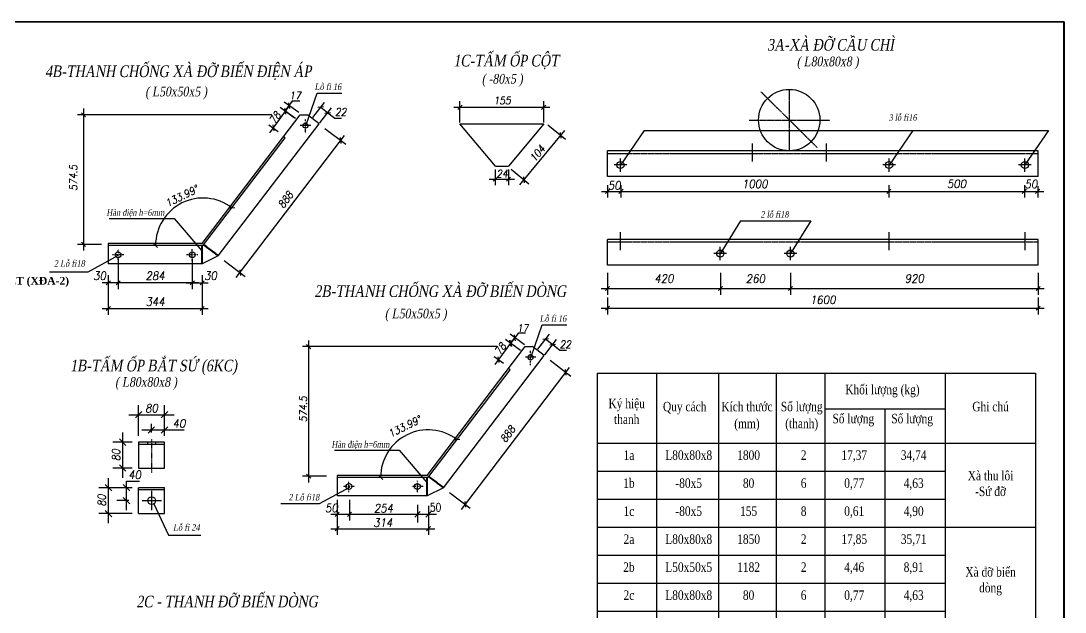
# Model space of a CAD drawing. Header units: inches. Extents: x -246336 to 136055, y -106871 to 69513.
# Drawn here: x 17841 to 28734, y 60060 to 66224 of the extents above; entities that cross this region are included whole.
import ezdxf
from ezdxf.enums import TextEntityAlignment as Align

# ---------------------------------------------------------------- set-up
doc = ezdxf.new("R2010")
doc.units = ezdxf.units.IN
doc.header["$MEASUREMENT"] = 0
doc.linetypes.add('DASHDOTX2', pattern=[2, 1, -0.5, 0, -0.5])
doc.linetypes.add('DASHEDX2', pattern=[1.5, 1, -0.5])
for name, color, linetype in [('COTSAT', 3, 'Continuous'), ('D-XA', 7, 'Continuous'), ('KHUNG', 7, 'Continuous'), ('XA-TT1', 7, 'Continuous'), ('XA-TT2', 7, 'Continuous')]:
    doc.layers.add(name, color=color, linetype=linetype)
doc.styles.add('COM2', font='complex.shx', dxfattribs={"width": 0.9, "oblique": 10, "height": 2})
doc.styles.add('COM25', font='VNTIME_0.TTF', dxfattribs={"width": 0.8, "height": 2.5})
doc.styles.add('COM3', font='Vhtime.ttf', dxfattribs={"height": 3})
doc.styles.add('ROM2', font='VNTIME_0.TTF', dxfattribs={"width": 0.8, "height": 2})
doc.styles.add('VN3DH', font='Vn3d.ttf', dxfattribs={"height": 5})
doc.dimstyles.new('PKT2', dxfattribs={"dimtxt": 2, "dimasz": 1.5, "dimexe": 3, "dimexo": 2, "dimgap": 1, "dimtad": 0, "dimtoh": 1, "dimdec": 1, "dimdsep": 46, "dimtxsty": 'COM2', "dimcen": -4, "dimdle": 3, "dimclrd": 4, "dimclre": 4, "dimadec": 0, "dimazin": 0, "dimtfac": 1, "dimtdec": 1, "dimtmove": 0, "dimatfit": 3, "dimfxl": 1, "dimtvp": 1, "dimtolj": 1, "dimtzin": 0, "dimarcsym": 0})

# ---------------------------------------------------------------- blocks, each defined once
blk = doc.blocks.new('_OBLIQUE')
at = {"color": 0, "linetype": 'ByBlock'}
blk.add_line((-0.5, -0.5), (0.5, 0.5), dxfattribs=at)
blk = doc.blocks.new('HAN')
at = {"layer": 'XA-TT2'}
for p, q in [((0, 0), (0, 0.4)), ((0.15, 0), (0.15, 0.4)), ((0.3, 0), (0.3, 0.4)), ((0.45, 0), (0.45, 0.4)), ((0.6, 0), (0.6, 0.4)), ((0.75, 0), (0.75, 0.4)), ((0.9, 0), (0.9, 0.4)), ((1.05, 0), (1.05, 0.4)), ((1.2, 0), (1.2, 0.4)), ((1.35, 0), (1.35, 0.4)), ((1.5, 0), (1.5, 0.4)), ((1.65, 0), (1.65, 0.4)), ((1.8, 0), (1.8, 0.4)), ((1.95, 0), (1.95, 0.4)), ((2.1, 0), (2.1, 0.4)), ((2.25, 0), (2.25, 0.4)), ((2.4, 0), (2.4, 0.4)), ((2.55, 0), (2.55, 0.4)), ((2.7, 0), (2.7, 0.4)), ((2.85, 0), (2.85, 0.4)), ((3, 0), (3, 0.4)), ((3.15, 0), (3.15, 0.4)), ((3.3, 0), (3.3, 0.4)), ((3.45, 0), (3.45, 0.4)), ((3.6, 0), (3.6, 0.4)), ((3.75, 0), (3.75, 0.4)), ((3.9, 0), (3.9, 0.4)), ((4.05, 0), (4.05, 0.4)), ((4.2, 0), (4.2, 0.4)), ((4.35, 0), (4.35, 0.4))]:
    blk.add_line(p, q, dxfattribs=at)

msp = doc.modelspace()

# ---------------------------------------------------------------- linework, layer by layer
for p, q in [((11875.012, 66213.492), (28723.012, 66213.492)), ((28723.012, 66213.492), (28723.012, 53889.047))]:
    msp.add_line(p, q)
at = {"linetype": 'Continuous'}
for p, q in [((25474.063, 64757.931), (25474.063, 64945.494)), ((26246.3, 64757.931), (26246.3, 64945.494)), ((24161.621, 64721.989), (24028.511, 64721.989)), ((24095.575, 64651.966), (24095.575, 64790.708)), ((26964.077, 64721.989), (26830.966, 64721.989)), ((26898.03, 64651.966), (26898.03, 64790.708)), ((28379.952, 64721.989), (28246.841, 64721.989)), ((28313.905, 64651.966), (28313.905, 64790.708)), ((24097.247, 63834.051), (24097.247, 64021.614)), ((26899.702, 63834.051), (26899.702, 64021.614)), ((28315.577, 63834.051), (28315.577, 64021.614)), ((25136.576, 63728.113), (25136.576, 63866.855)), ((25868.925, 63728.113), (25868.925, 63866.855)), ((25202.622, 63798.135), (25069.511, 63798.135)), ((25934.971, 63798.135), (25801.86, 63798.135))]:
    msp.add_line(p, q, dxfattribs=at)
at = {"linetype": 'DASHDOTX2'}
msp.add_line((19202.477, 61865.893), (19202.477, 61510.592), dxfattribs=at)
at = {"color": 0, "linetype": 'ByBlock'}
msp.add_line((22065.89, 61051.016), (22122.05, 61107.176), dxfattribs=at)
for centre, radius in [((20809.82, 65133.387), 26.957), ((23157.474, 62716.447), 26.957), ((19205.846, 61221.952), 40.435)]:
    msp.add_circle(centre, radius)
at = {"layer": 'COTSAT', "linetype": 'Continuous'}
for p, q in [((20866.72, 65133.387), (20755.667, 65133.387)), ((24152.055, 64721.989), (24041.002, 64721.989)), ((26954.51, 64721.989), (26843.458, 64721.989)), ((28370.385, 64721.989), (28259.333, 64721.989)), ((25193.055, 63798.135), (25082.003, 63798.135)), ((25925.404, 63798.135), (25814.352, 63798.135)), ((23214.374, 62716.447), (23103.322, 62716.447))]:
    msp.add_line(p, q, dxfattribs=at)
at = {"layer": 'D-XA'}
for p, q in [((19069.235, 61087.022), (19069.235, 61356.59)), ((19338.803, 61087.022), (19338.803, 61356.59))]:
    msp.add_line(p, q, dxfattribs=at)
at = {"layer": 'D-XA', "linetype": 'Continuous'}
for p, q in [((19104.758, 61221.952), (19306.934, 61221.952)), ((19205.846, 61120.864), (19205.846, 61323.04))]:
    msp.add_line(p, q, dxfattribs=at)
at = {"layer": 'D-XA'}
for centre in [(24095.575, 64721.989), (26898.03, 64721.989), (28313.905, 64721.989), (25136.576, 63798.135), (25868.925, 63798.135)]:
    msp.add_circle(centre, 37.066, dxfattribs=at)
at = {"layer": 'Defpoints', "linetype": 'ByBlock'}
for p in [(20809.82, 65133.387), (23157.474, 62716.447)]:
    msp.add_point(p, dxfattribs=at)
at = {"layer": 'XA-TT1'}
for p, q in [((20754.554, 65244.32), (20831.031, 65244.32)), ((24398.839, 64870.251), (23960.791, 64870.251)), ((28453.591, 64870.251), (24398.839, 64870.251)), ((28453.591, 64600.683), (23960.791, 64600.683)), ((24398.839, 63946.397), (23960.791, 63946.397)), ((28453.591, 63946.397), (24398.839, 63946.397)), ((19731.188, 63881.579), (19731.188, 63689.512)), ((28453.591, 63676.829), (23960.791, 63676.829)), ((23102.208, 62827.38), (23178.686, 62827.38)), ((19069.235, 61830.889), (19069.235, 61561.321)), ((19338.803, 61807.302), (19069.235, 61807.302)), ((19338.803, 61807.302), (19069.235, 61807.302)), ((19163.557, 61830.889), (19163.557, 61807.302)), ((19163.557, 61830.889), (19163.557, 61807.302)), ((19244.48, 61830.889), (19244.48, 61807.302)), ((19244.48, 61830.889), (19244.48, 61807.302)), ((19338.803, 61561.321), (19338.803, 61830.889)), ((19069.235, 61561.321), (19338.803, 61561.321)), ((19069.235, 61561.321), (19338.803, 61561.321)), ((22078.842, 61464.639), (22078.842, 61272.572)), ((19069.235, 61087.022), (19338.803, 61087.022)), ((19069.235, 61087.022), (19338.803, 61087.022))]:
    msp.add_line(p, q, dxfattribs=at)
at = {"layer": 'XA-TT1', "linetype": 'DASHDOTX2', "ltscale": 0.2}
for p, q in [((20809.82, 65052.545), (20809.82, 65201.292)), ((18855.177, 63726.337), (18855.177, 63844.758)), ((19629.05, 63726.712), (19629.05, 63845.132)), ((18914.387, 63785.547), (18795.966, 63785.547)), ((19688.26, 63785.922), (19569.84, 63785.922)), ((23157.474, 62635.605), (23157.474, 62784.352)), ((21322.15, 61368.607), (21203.729, 61368.607)), ((21262.94, 61309.397), (21262.94, 61427.818)), ((22035.915, 61368.982), (21917.494, 61368.982)), ((21976.705, 61309.772), (21976.705, 61428.192))]:
    msp.add_line(p, q, dxfattribs=at)
at = {"layer": 'XA-TT1', "linetype": 'DASHEDX2'}
for p, q in [((23960.791, 64843.294), (28453.591, 64843.294)), ((23960.791, 63919.441), (28453.591, 63919.441))]:
    msp.add_line(p, q, dxfattribs=at)
at = {"layer": 'XA-TT1', "linetype": 'DASHEDX2', "ltscale": 0.5}
msp.add_line((19338.803, 61333.003), (19069.235, 61333.003), dxfattribs=at)
at = {"layer": 'XA-TT1'}
for points in [[(23960.791, 64600.683), (23960.791, 64870.251)], [(28453.591, 64600.683), (28453.591, 64870.251)], [(23960.791, 63676.829), (23960.791, 63946.397)], [(28453.591, 63676.829), (28453.591, 63946.397)], [(18752.733, 63901.799), (18752.733, 63689.514)], [(19731.418, 63901.796), (18752.733, 63901.799)], [(19731.188, 63881.579), (18752.733, 63881.581)], [(19731.188, 63689.512), (18752.733, 63689.514)], [(21139.028, 61484.859), (21139.028, 61272.574)], [(22079.073, 61484.856), (21139.028, 61484.858)], [(22078.842, 61464.639), (21139.028, 61464.641)], [(22078.842, 61272.572), (21139.028, 61272.574)]]:
    msp.add_lwpolyline(points, dxfattribs=at)
at = {"layer": 'XA-TT1', "linetype": 'Continuous'}
for points in [[(19338.803, 61830.889), (19069.235, 61830.889)], [(19338.803, 61356.59), (19069.235, 61356.59)]]:
    msp.add_lwpolyline(points, dxfattribs=at)
at = {"layer": 'XA-TT2'}
for p, q in [((28723.012, 66213.492), (11875.012, 66213.492)), ((19731.418, 63901.796), (20754.554, 65244.32)), ((19900.261, 63773.122), (20951.494, 65152.515)), ((20951.494, 65152.515), (20831.031, 65244.32)), ((22420.745, 65151.523), (23296.841, 65151.523)), ((22791.401, 64708.353), (22420.745, 65151.523)), ((23296.841, 65151.523), (22926.185, 64708.353)), ((19747.499, 63889.542), (20596.272, 65003.273)), ((20596.272, 65003.273), (20580.192, 65015.528)), ((22791.401, 64708.353), (22926.185, 64708.353)), ((19737.388, 63883.237), (19731.188, 63881.579)), ((19742.818, 63885.964), (19737.388, 63883.237)), ((19747.499, 63889.542), (19742.818, 63885.964)), ((19747.499, 63889.542), (19900.261, 63773.122)), ((19900.261, 63773.122), (19731.188, 63689.512)), ((22079.073, 61484.856), (23102.208, 62827.38)), ((23299.149, 62735.575), (23178.686, 62827.38)), ((22247.915, 61356.182), (23299.149, 62735.575)), ((22095.153, 61472.602), (22943.927, 62586.333)), ((22943.927, 62586.333), (22927.846, 62598.588)), ((23853.645, 62551.814), (28424.313, 62551.814)), ((23853.645, 62551.814), (23853.645, 56565.158)), ((24472.172, 62551.814), (24472.172, 56857.19)), ((25119.099, 62551.814), (25119.099, 56857.19)), ((25719.448, 62551.814), (25719.448, 56857.19)), ((26227.434, 62551.814), (26227.434, 56857.19)), ((27480.908, 62551.814), (27480.908, 56565.158)), ((28424.313, 62551.814), (28424.313, 56565.158)), ((26227.434, 62178.44), (27480.908, 62178.44)), ((26854.171, 62178.44), (26854.171, 56565.158)), ((23853.645, 61821.734), (28424.313, 61821.734)), ((22085.043, 61466.297), (22078.842, 61464.639)), ((22090.473, 61469.024), (22085.043, 61466.297)), ((22095.153, 61472.602), (22090.473, 61469.024)), ((22095.153, 61472.602), (22247.915, 61356.182)), ((23853.645, 61529.702), (27480.908, 61529.702)), ((22247.915, 61356.182), (22078.842, 61272.572)), ((23853.645, 61237.67), (27480.908, 61237.67)), ((23853.645, 60945.638), (28424.313, 60945.638)), ((23853.645, 60653.606), (27480.908, 60653.606)), ((23853.645, 60361.574), (27480.908, 60361.574)), ((23853.645, 60069.542), (27480.908, 60069.542))]:
    msp.add_line(p, q, dxfattribs=at)
at = {"layer": 'XA-TT2', "color": 8}
for p, q in [((20815.845, 65139.811), (20930.549, 65471.105)), ((20930.549, 65471.105), (21187.858, 65471.105)), ((20739.595, 65268.643), (20588.653, 65378.557)), ((20598.037, 65281.362), (20679.181, 65392.795)), ((20641.036, 65340.412), (20678.939, 65392.463)), ((20678.939, 65392.463), (20750.531, 65392.463)), ((20885.575, 65216.525), (21008.349, 65374.575)), ((22421.628, 65166.023), (22421.628, 65388.154)), ((23295.039, 65166.023), (23295.039, 65388.154)), ((18494.846, 65309.303), (18494.846, 63829.205)), ((20637.53, 65333.725), (20435.882, 65056.807)), ((20696.596, 65209.593), (20545.653, 65319.507)), ((20704.056, 65205.122), (20547.002, 65319.487)), ((20958.303, 65160.03), (21081.076, 65318.08)), ((20968.597, 65323.401), (21092.499, 65227.154)), ((21041.324, 65266.906), (21116.334, 65208.638)), ((22356.828, 65323.354), (23359.839, 65323.354)), ((20458.066, 65244.503), (18430.046, 65244.503)), ((20428.786, 65142.134), (20526.41, 65071.045)), ((21116.334, 65208.638), (21186.278, 65208.638)), ((23339.247, 65141.834), (23522.899, 64989.7)), ((21012.925, 65102.679), (21229.094, 64937.937)), ((23046.822, 64516.573), (23514.335, 65080.94)), ((24342.195, 65081.237), (24095.575, 64721.337)), ((24343.7, 65081.305), (28561.479, 65081.888)), ((27143.697, 65080.585), (26897.077, 64720.686)), ((28561.479, 65081.888), (28314.859, 64721.989)), ((20088.159, 63547.747), (21216.833, 65028.754)), ((22789.732, 64675.219), (22789.732, 64509.905)), ((22926.935, 64675.219), (22926.935, 64509.905)), ((22954.411, 64677.27), (23138.062, 64525.137)), ((22724.932, 64574.705), (22991.735, 64574.705)), ((23961.83, 64512.711), (23961.83, 64381.654)), ((24100.931, 64512.711), (24100.931, 64381.654)), ((24100.931, 64512.711), (24100.931, 64381.654)), ((26894.106, 64510.726), (26894.106, 64381.654)), ((26894.106, 64510.726), (26894.106, 64381.654)), ((28308.996, 64510.726), (28308.996, 64381.654)), ((28308.996, 64510.726), (28308.996, 64381.654)), ((28447.516, 64500.844), (28447.516, 64381.654)), ((23897.03, 64446.454), (24165.731, 64446.454)), ((24036.131, 64446.454), (26958.906, 64446.454)), ((26829.306, 64446.454), (28373.796, 64446.454)), ((28244.196, 64446.454), (28512.316, 64446.454)), ((18763.535, 64164.971), (19440.49, 64164.971)), ((19440.49, 64164.971), (19728.556, 63826.92)), ((25348.232, 64139.302), (25136.576, 63796.832)), ((25348.232, 64139.302), (26080.241, 64139.404)), ((26080.241, 64139.404), (25868.925, 63797.484)), ((18680.692, 63894.005), (18430.046, 63894.005)), ((18857.018, 63777.226), (18538.864, 63603.906)), ((18855.177, 63742.347), (18855.177, 63428.453)), ((19629.05, 63742.347), (19629.05, 63428.453)), ((19962.807, 63724.751), (20178.976, 63560.008)), ((18538.864, 63603.906), (18139.726, 63603.906)), ((18752.733, 63573.644), (18752.733, 63428.453)), ((18752.733, 63573.644), (18752.733, 63160.172)), ((18855.177, 63566.531), (18855.177, 63428.453)), ((19629.05, 63566.531), (19629.05, 63428.453)), ((19731.188, 63573.642), (19731.188, 63160.172)), ((19731.188, 63544.598), (19731.188, 63428.453)), ((23960.59, 63597.164), (23960.59, 63368.586)), ((25138.585, 63597.164), (25138.585, 63368.586)), ((25138.585, 63597.164), (25138.585, 63368.586)), ((25868.558, 63597.337), (25868.558, 63368.586)), ((25868.558, 63597.337), (25868.558, 63368.586)), ((28452.183, 63597.851), (28452.183, 63368.586)), ((18919.977, 63493.253), (18687.933, 63493.253)), ((19693.85, 63493.253), (18790.377, 63493.253)), ((19564.25, 63493.253), (19795.988, 63493.253)), ((23895.79, 63433.386), (25203.385, 63433.386)), ((25073.785, 63433.386), (25933.358, 63433.386)), ((25803.758, 63433.386), (28516.983, 63433.386)), ((23960.59, 63338.822), (23960.59, 63163.835)), ((28452.183, 63338.822), (28452.183, 63163.835)), ((18687.933, 63224.972), (19795.988, 63224.972)), ((23895.79, 63228.635), (28516.983, 63228.635)), ((22953.152, 62859.951), (23034.296, 62971.384)), ((22996.151, 62919.001), (23034.054, 62971.052)), ((23034.054, 62971.052), (23105.646, 62971.052)), ((23163.499, 62722.871), (23278.203, 63054.165)), ((23278.203, 63054.165), (23535.513, 63054.165)), ((20842.501, 62892.363), (20842.501, 61412.265)), ((22985.185, 62916.785), (22783.536, 62639.867)), ((23051.711, 62788.182), (22894.656, 62902.547)), ((23051.711, 62788.182), (22900.768, 62898.096)), ((23094.71, 62847.232), (22943.768, 62957.146)), ((23233.23, 62799.585), (23356.003, 62957.635)), ((23305.957, 62743.09), (23428.731, 62901.141)), ((23316.251, 62906.461), (23440.153, 62810.214)), ((22805.72, 62827.563), (20777.701, 62827.563)), ((23388.979, 62849.966), (23463.989, 62791.699)), ((23463.989, 62791.699), (23533.933, 62791.699)), ((22776.441, 62725.194), (22874.064, 62654.105)), ((23360.58, 62685.739), (23576.749, 62520.997)), ((22435.814, 61130.807), (23564.488, 62611.814)), ((19069.235, 61898.281), (19069.235, 62218.919)), ((19338.803, 61898.281), (19338.803, 62218.919)), ((18968.147, 62117.831), (19439.891, 62117.831)), ((19202.477, 61933.285), (19202.477, 62024.447)), ((19338.803, 61898.281), (19338.803, 62024.447)), ((18902.1, 61931.977), (18902.1, 61460.233)), ((19101.389, 61958.659), (19338.803, 61958.659)), ((19338.803, 61958.659), (19542.676, 61958.659)), ((19001.843, 61830.889), (18801.012, 61830.889)), ((21111.189, 61748.031), (21788.144, 61748.031)), ((21788.144, 61748.031), (22076.21, 61409.98)), ((19001.843, 61561.321), (18801.012, 61561.321)), ((18755.057, 60985.934), (18755.057, 61457.678)), ((21028.346, 61477.065), (20777.701, 61477.065)), ((19001.843, 61356.59), (18653.969, 61356.59)), ((19001.843, 61356.59), (18841.395, 61356.59)), ((18942.483, 61356.59), (18942.483, 61423.982)), ((18942.483, 61423.982), (19078.965, 61423.982)), ((18942.483, 61120.864), (18942.483, 61356.59)), ((21269.074, 61360.286), (20950.921, 61186.967)), ((18965.655, 61221.952), (18841.395, 61221.952)), ((21140.824, 61228.858), (21140.824, 61014.296)), ((21269.627, 61228.858), (21269.627, 61014.296)), ((21269.627, 61228.858), (21269.627, 61014.296)), ((22310.462, 61307.811), (22526.631, 61143.068)), ((20950.921, 61186.967), (20551.782, 61186.967)), ((21978.047, 61177.401), (21978.047, 61014.296)), ((21978.047, 61164.441), (21978.047, 60994.856)), ((22093.97, 61168.729), (22093.97, 60994.856)), ((19001.843, 61087.022), (18653.969, 61087.022)), ((21076.024, 61079.096), (21334.427, 61079.096)), ((21140.824, 61011.689), (21140.824, 60864.215)), ((21204.827, 61079.096), (22042.847, 61079.096)), ((21893.807, 61079.096), (22178.21, 61079.096)), ((22006.127, 61107.176), (21949.967, 61051.016)), ((22093.97, 61011.689), (22093.97, 60864.215)), ((21076.024, 60929.015), (22158.77, 60929.015))]:
    msp.add_line(p, q, dxfattribs=at)
at = {"layer": 'XA-TT2', "linetype": 'DASHEDX2'}
for p, q in [((25559.948, 65485.763), (26151.046, 64900.543)), ((25856.248, 65510.475), (25856.248, 64870.251)), ((25436.588, 65190.363), (26279.546, 65190.363))]:
    msp.add_line(p, q, dxfattribs=at)
at = {"layer": 'XA-TT2', "const_width": 21.6}
msp.add_lwpolyline([(28723.012, 66213.492), (28723.012, 53889.047)], dxfattribs=at)
at = {"layer": 'XA-TT2'}
for points in [[(18855.177, 63815.874, -1), (18855.177, 63755.221, -1)], [(21262.94, 61398.934, -1), (21262.94, 61338.281, -1)]]:
    msp.add_lwpolyline(points, format="xyb", close=True, dxfattribs=at)
for centre, radius in [((25856.248, 65190.363), 320.112), ((19629.05, 63785.547), 30.326), ((21976.705, 61368.607), 30.326)]:
    msp.add_circle(centre, radius, dxfattribs=at)
at = {"layer": 'XA-TT2', "color": 8}
for centre in [(19741.43, 63881.579), (22089.085, 61464.639)]:
    msp.add_arc(centre, 495.632, 52.6890167, 179.9998718, dxfattribs=at)

# ---------------------------------------------------------------- block references
at = {"layer": 'XA-TT1', "zscale": 40.46149275337744}
for p, xscale, yscale, rotation in [((19739.922, 63874.003), 40.46149275335847, -46.9580540151328, 270), ((19758.927, 63891.656), 40.46149275337936, -43.04493418062702, 322.9951925177077), ((22087.577, 61457.063), 40.46149275335847, -46.9580540151328, 270), ((22106.581, 61474.716), 40.46149275337936, -43.04493418062702, 322.9951925177077)]:
    msp.add_blockref('HAN', p, dxfattribs=dict(at, xscale=xscale, yscale=yscale, rotation=rotation))
at = {"layer": 'XA-TT2', "color": 8}
for p, xscale, yscale, zscale, rotation in [((20641.036, 65340.412), 43.1999999999993, 43.20000000000073, 43.2, 53.93840201503177), ((18494.846, 65244.503), 43.20000000000073, 43.20000000000073, 43.2, 90), ((20598.037, 65281.362), 43.1999999999993, 43.20000000000073, 43.2, 233.9384020150318), ((20599.385, 65281.342), 43.1999999999993, 43.20000000000073, 43.2, 53.93840201503177), ((20968.597, 65323.401), 43.19999999999706, 43.20000000000073, 43.2, 142.1599094092799), ((21041.324, 65266.906), 43.19999999999706, 43.20000000000073, 43.2, 322.1599094092799), ((22421.628, 65323.354), 43.19999999999709, 43.20000000000073, 43.2, 180), ((20474.026, 65109.19), 43.1999999999993, 43.20000000000073, 43.2, 233.9384020150318), ((23472.997, 65031.038), 43.20000000000507, 43.20000000000073, 43.2, 50.36222619409753), ((21177.555, 64977.215), 43.19999999997886, 43.20000000000073, 43.2, 52.68901666401419), ((22789.732, 64574.705), 43.19999999999709, 43.20000000000073, 43.2, 180), ((23088.16, 64566.475), 43.20000000000507, 43.20000000000073, 43.2, 230.3622261940975), ((23961.83, 64446.454), 43.19999999999709, 43.20000000000073, 43.2, 180), ((24100.931, 64446.454), 43.19999999999709, 43.20000000000073, 43.2, 180), ((26894.106, 64446.454), 43.19999999999709, 43.20000000000073, 43.2, 180), ((28308.996, 64446.454), 43.19999999999709, 43.20000000000073, 43.2, 180), ((20041.853, 64275.783), 43.20000000002103, 43.20000000000073, 43.2, 322.6890166640204), ((18494.846, 63894.005), 43.20000000000073, 43.20000000000073, 43.2, 270), ((19245.798, 63881.58), 43.20000000002884, 43.20000000000073, 43.2, 269.9998717971734), ((20127.437, 63599.286), 43.19999999997005, 43.20000000000073, 43.2, 232.6890166640295), ((18752.733, 63493.253), 43.19999999999709, 43.20000000000073, 43.2, 180), ((18855.177, 63493.253), 43.19999999999709, 43.20000000000073, 43.2, 180), ((19629.05, 63493.253), 43.19999999999709, 43.20000000000073, 43.2, 180), ((23960.59, 63433.386), 43.19999999999709, 43.20000000000073, 43.2, 180), ((25138.585, 63433.386), 43.19999999999709, 43.20000000000073, 43.2, 180), ((25868.558, 63433.386), 43.19999999999709, 43.20000000000073, 43.2, 180), ((18752.733, 63224.972), 43.19999999999709, 43.20000000000073, 43.2, 180), ((23960.59, 63228.635), 43.19999999999709, 43.20000000000073, 43.2, 180), ((22947.04, 62864.402), 43.1999999999993, 43.20000000000073, 43.2, 53.93840201503177), ((22953.152, 62859.951), 43.1999999999993, 43.20000000000073, 43.2, 233.9384020150318), ((22996.151, 62919.001), 43.1999999999993, 43.20000000000073, 43.2, 53.93840201503177), ((23316.251, 62906.461), 43.19999999999706, 43.20000000000073, 43.2, 142.1599094092799), ((23388.979, 62849.966), 43.19999999999706, 43.20000000000073, 43.2, 322.1599094092799), ((20842.501, 62827.563), 43.20000000000073, 43.20000000000073, 43.2, 90), ((22821.681, 62692.25), 43.1999999999993, 43.20000000000073, 43.2, 233.9384020150318), ((23525.21, 62560.275), 43.19999999997886, 43.20000000000073, 43.2, 52.68901666401419), ((19069.235, 62117.831), 67.39199999999255, 67.391999999978, 67.392, 180), ((19202.477, 61958.659), 67.39199999999255, 67.391999999978, 67.392, 180), ((22389.507, 61858.843), 43.20000000002103, 43.20000000000073, 43.2, 322.6890166640204), ((18902.1, 61830.889), 67.391999999978, 67.391999999978, 67.392, 90), ((18902.1, 61561.321), 67.391999999978, 67.391999999978, 67.392, 270), ((20842.501, 61477.065), 43.20000000000073, 43.20000000000073, 43.2, 270), ((21593.453, 61464.64), 43.20000000002884, 43.20000000000073, 43.2, 269.9998717971734), ((18755.057, 61356.59), 67.391999999978, 67.391999999978, 67.392, 90), ((18942.483, 61356.59), 67.391999999978, 67.391999999978, 67.392, 90), ((18942.483, 61221.952), 67.391999999978, 67.391999999978, 67.392, 270), ((18755.057, 61087.022), 67.391999999978, 67.391999999978, 67.392, 270), ((22475.092, 61182.346), 43.19999999997005, 43.20000000000073, 43.2, 232.6890166640295), ((21140.824, 61079.096), 43.19999999999709, 43.20000000000073, 43.2, 180), ((21269.627, 61079.096), 43.19999999999709, 43.20000000000073, 43.2, 180), ((21140.824, 60929.015), 43.19999999999709, 43.20000000000073, 43.2, 180)]:
    msp.add_blockref('_OBLIQUE', p, dxfattribs=dict(at, xscale=xscale, yscale=yscale, zscale=zscale, rotation=rotation))
for p, xscale, yscale, zscale in [((23295.039, 65323.354), 43.19999999999709, 43.20000000000073, 43.2), ((22926.935, 64574.705), 43.19999999999709, 43.20000000000073, 43.2), ((24100.931, 64446.454), 43.19999999999709, 43.20000000000073, 43.2), ((26894.106, 64446.454), 43.19999999999709, 43.20000000000073, 43.2), ((28308.996, 64446.454), 43.19999999999709, 43.20000000000073, 43.2), ((28447.516, 64446.454), 43.19999999999709, 43.20000000000073, 43.2), ((18855.177, 63493.253), 43.19999999999709, 43.20000000000073, 43.2), ((19629.05, 63493.253), 43.19999999999709, 43.20000000000073, 43.2), ((19731.188, 63493.253), 43.19999999999709, 43.20000000000073, 43.2), ((25138.585, 63433.386), 43.19999999999709, 43.20000000000073, 43.2), ((25868.558, 63433.386), 43.19999999999709, 43.20000000000073, 43.2), ((28452.183, 63433.386), 43.19999999999709, 43.20000000000073, 43.2), ((19731.188, 63224.972), 43.19999999999709, 43.20000000000073, 43.2), ((28452.183, 63228.635), 43.19999999999709, 43.20000000000073, 43.2), ((19338.803, 62117.831), 67.39199999999255, 67.391999999978, 67.392), ((19338.803, 61958.659), 67.39199999999255, 67.391999999978, 67.392), ((21269.627, 61079.096), 43.19999999999709, 43.20000000000073, 43.2), ((21978.047, 61079.096), 43.19999999999709, 43.20000000000073, 43.2), ((22093.97, 60929.015), 43.19999999999709, 43.20000000000073, 43.2)]:
    msp.add_blockref('_OBLIQUE', p, dxfattribs=dict(at, xscale=xscale, yscale=yscale, zscale=zscale))

# ---------------------------------------------------------------- texts
at = {"style": 'COM3', "oblique": 10, "width": 0.8}
for s, p in [('3A-Xµ ®ì cÇu ch×', (25624.89, 65914.497)), ('1c-tÊm èp cét', (22352.461, 65749.769)), ('4b-thanh chèng xµ ®ì biÕn ®iÖn ¸p ', (18093.513, 65638.491)), ('2b-thanh chèng xµ ®ì biÕn dßng', (20903.234, 63345.447)), ('1b-tÊm èp b¾t sø (6kc)', (18354.166, 62569.779)), ('2c - thanh ®ì biÕn dßng', (19046.422, 60109.253))]:
    msp.add_text(s, height=121.3056, dxfattribs=at).set_placement(p)
at = {"char_height": 80.8704, "attachment_point": 5, "rotation": 90, "style": 'COM2'}
for insert in [(18834.708, 61696.105), (18685.323, 61223.439)]:
    msp.add_mtext('\\A1;80', dxfattribs=dict(at, insert=insert))
at = {"layer": 'D-XA', "style": 'COM25', "oblique": 10, "width": 0.8}
for s, height, p in [('( L80x80x8 )', 101.088, (25934.794, 65750.968)), ('( -80x5 )', 101.088, (22648.973, 65570.039)), ('( L50x50x5 )', 101.088, (19138.257, 65437.042)), ('Hµn ®iÖn h=6mm', 67.392, (18733.41, 64192.469)), ('( L50x50x5 )', 101.088, (21637.852, 63122.635)), ('( L80x80x8 )', 101.088, (18824.584, 62408.968)), ('Hµn ®iÖn h=6mm', 67.392, (21081.064, 61775.529))]:
    msp.add_text(s, height=height, dxfattribs=at).set_placement(p)
for s, p in [('Lç fi 16', (21183.779, 65504.477)), ('3 lç fi16', (27185.784, 65184.122)), ('2 lç fi18', (25849.526, 64172.459)), ('2 Lç fi18', (18508.033, 63661.782)), ('Lç fi 16', (23531.434, 63087.537)), ('2 Lç fi18', (20954.437, 61223.402)), ('Lç fi 24', (19706.963, 60908.912))]:
    msp.add_text(s, height=67.392, dxfattribs=at).set_placement(p, align=Align.RIGHT)
at = {"layer": 'KHUNG', "insert": (17533.267, 63501.713), "char_height": 80, "width": 1975.528, "attachment_point": 5, "style": 'VN3DH'}
msp.add_mtext('{\\f.VnTimeH|b1|i0|c0|p34;xµ ®ì a cét BTLT (X®a-2)}', dxfattribs=at)
at = {"layer": 'XA-TT2', "style": 'COM2', "width": 0.8}
msp.add_text('50', height=86.4, dxfattribs=at).set_placement((22107.56, 61109.375))
at = {"layer": 'XA-TT2', "attachment_point": 5, "style": 'COM2'}
for s, insert, char_height in [('\\A1;17', (20702.304, 65446.017), 77.76), ('\\A1;155', (22861.661, 65394.832), 77.76), ('\\A1;22', (21177.912, 65274.833), 77.76), ('\\A1;24', (22861.661, 64631.201), 77.76), ('\\A1;50', (24031.381, 64508.435), 86.4), ('\\A1;1000', (25497.519, 64524.536), 86.4), ('\\A1;500', (27601.551, 64525.316), 86.4), ('\\A1;50', (28378.256, 64522.681), 86.4), ('\\A1;30', (18661.901, 63566.315), 86.4), ('\\A1;284', (19242.113, 63566.315), 86.4), ('\\A1;30', (19819.274, 63566.315), 86.4), ('\\A1;420', (24549.587, 63536.95), 86.4), ('260', (25503.571, 63536.95), 86.4), ('920', (27160.37, 63537.855), 86.4), ('\\A1;344', (19241.96, 63295.139), 86.4), ('\\A1;1600', (26206.386, 63315.617), 86.4), ('\\A1;17', (23075.587, 63020.214), 77.76), ('\\A1;22', (23521.574, 62851.756), 77.76), ('\\A1;80', (19204.019, 62185.223), 86.4), ('\\A1;40', (19491.283, 62026.051), 86.4), ('\\A1;40', (19027.572, 61491.374), 86.4), ('\\A1;50', (21080.42, 61144.758), 86.4), ('\\A1;254', (21623.837, 61142.45), 86.4), ('\\A1;314', (21617.397, 60991.588), 86.4)]:
    msp.add_mtext(s, dxfattribs=dict(at, insert=insert, char_height=char_height))
at = {"layer": 'XA-TT2', "char_height": 77.76, "attachment_point": 5, "style": 'COM2'}
for s, insert, rotation in [('\\A1;78', (20491.609, 65214.894), 53.938402), ('\\A1;104', (23228.848, 64842.056), 50.3622262), ('\\A1; 574.5', (18388.371, 64563.784), 90), ('\\A1;133.99{\\Fsimplex.shx;°}', (19519.35, 64397.775), 26.3444442), ('\\A1;888', (20602.47, 64359.461), 52.6890167), ('\\A1;78', (22841.956, 62805.974), 53.938402), ('\\A1; 574.5', (20785.801, 62150.628), 90), ('\\A1;133.99{\\Fsimplex.shx;°}', (21844.697, 61995.204), 26.3444442), ('\\A1;888', (22919.976, 61916.062), 52.6890167)]:
    msp.add_mtext(s, dxfattribs=dict(at, insert=insert, rotation=rotation))
at = {"layer": 'XA-TT2', "attachment_point": 2, "style": 'ROM2'}
for s, insert, char_height, width in [('Khèi l\xadîng (kg)', (26828.01, 62430), 98.5608, 797.09386), ('Ký hiÖu thanh', (24160.614, 62284.076), 98.5608, 555.88291), ('Quy c¸ch', (24765.504, 62252.082), 98.5608, 555.88291), ('KÝch th\xadíc', (25414.671, 62252.082), 98.5608, 555.88291), ('Sè l\xadîng', (25986.097, 62252.082), 98.5608, 555.88291), ('Ghi chó', (27956.137, 62252.082), 98.5608, 555.88291), ('Sè l\xadîng', (26524.537, 62126.88), 98.5608, 555.88291), ('Sè l\xadîng', (27138.08, 62126.88), 98.5608, 555.88291), ('(mm)', (25414.671, 62075.852), 98.5608, 555.88291), ('(thanh)', (25986.097, 62075.852), 98.5608, 555.88291), ('1a', (24183.907, 61745.813), 98.5608, 555.88291), ('L80x80x8', (24807.449, 61745.813), 98.5608, 555.88291), ('1800', (25432.322, 61745.813), 98.5608, 556), ('2', (26006.282, 61745.813), 98.561, 555.88291), ('17,37', (26534.06, 61745.813), 98.5608, 556), ('34,74', (27154.2, 61745.813), 98.5608, 556), ('1b', (24183.907, 61453.781), 98.5608, 555.88291), ('-80x5', (24807.449, 61453.781), 98.5608, 555.88291), ('80', (25432.322, 61453.781), 98.5608, 556), ('6', (26006.282, 61453.781), 98.561, 555.88), ('0,77', (26534.06, 61453.781), 98.5608, 556), ('4,63', (27154.2, 61453.781), 98.5608, 556), ('Xµ thu l«i -Sø ®ì', (27956.137, 61532.348), 98.5608, 555.88291), ('1c', (24183.907, 61161.749), 98.5608, 556), ('-80x5', (24807.449, 61161.749), 98.5608, 555.88), ('155', (25432.322, 61161.749), 98.5608, 555.88), ('8', (26006.282, 61161.749), 98.561, 555.88), ('0,61', (26534.06, 61161.749), 98.5608, 555.88), ('4,90', (27154.2, 61161.749), 98.5608, 555.88), ('2a', (24183.907, 60869.717), 98.5608, 556), ('L80x80x8', (24807.449, 60869.717), 98.5608, 555.88), ('1850', (25432.322, 60869.717), 98.5608, 555.88), ('2', (26006.282, 60869.717), 98.561, 555.88291), ('17,85', (26534.06, 60869.717), 98.5608, 555.88), ('35,71', (27154.2, 60869.717), 98.5608, 555.88), ('2b', (24183.907, 60577.685), 98.5608, 555.88), ('L50x50x5', (24807.449, 60577.685), 98.5608, 555.88), ('1182', (25432.322, 60577.685), 98.5608, 555.88), ('2', (26006.282, 60577.685), 98.561, 555.88), ('4,46', (26534.06, 60577.685), 98.5608, 555.88), ('8,91', (27154.2, 60577.685), 98.5608, 555.88), ('Xµ ®ì biÕn dßng', (27956.137, 60528.147), 98.5608, 555.88291), ('2c', (24183.907, 60285.653), 98.5608, 555.88), ('L80x80x8', (24807.449, 60285.653), 98.5608, 555.88291), ('80', (25432.322, 60285.653), 98.5608, 555.88291), ('6', (26006.282, 60285.653), 98.561, 555.88291), ('0,77', (26534.06, 60285.653), 98.5608, 555.88291), ('4,63', (27154.2, 60285.653), 98.5608, 555.88291)]:
    msp.add_mtext(s, dxfattribs=dict(at, insert=insert, char_height=char_height, width=width))

# ---------------------------------------------------------------- leaders
at = {"layer": 'XA-TT2', "color": 8}
msp.add_leader([(19228.034, 61186.985), (19381.765, 60863.328), (19717.923, 60862.567)], dimstyle='PKT2', dxfattribs=at)

doc.saveas('drawing.dxf')
